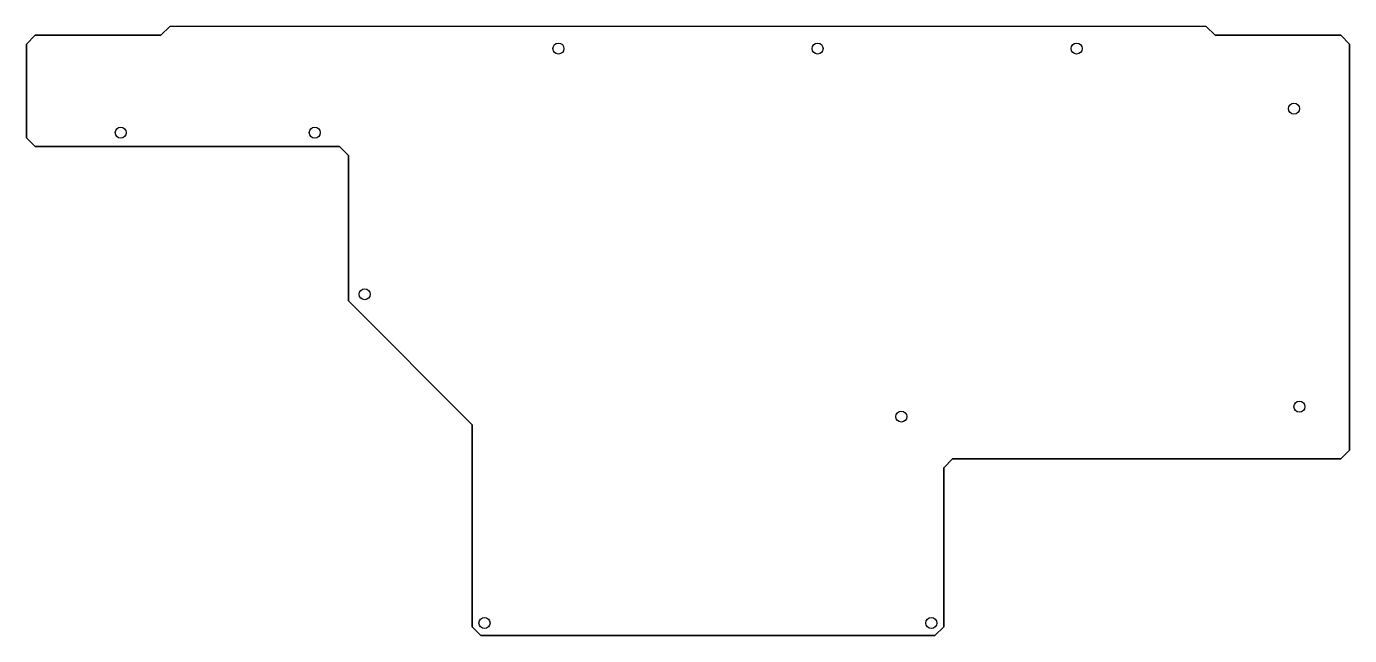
# Model space of a CAD drawing. Header units: millimetres. Extents: x -300 to 0, y -136 to 2.
import ezdxf

# ---------------------------------------------------------------- set-up
doc = ezdxf.new("R2010")
doc.units = ezdxf.units.MM

msp = doc.modelspace()

# ---------------------------------------------------------------- linework, layer by layer
msp.add_line((-32.5, 2), (-267.5, 2))
msp.add_lwpolyline([(-300, -2), (-300, -23.23), (-298, -25.23), (-229, -25.23), (-227, -27.23), (-227, -60.2), (-198.96, -88.24), (-198.96, -134), (-196.96, -136), (-94, -136), (-92, -134), (-92, -98), (-90, -96), (-2, -96), (0, -94), (0, -2), (-2, 0), (-30.5, 0), (-32.5, 2), (-267.5, 2), (-269.5, 0), (-298, 0)], close=True)
msp.add_lwpolyline([(-32.5, 2), (-30.5, 0), (-2, 0), (0, -2), (0, -94), (-2, -96), (-90, -96), (-92, -98), (-92, -134), (-94, -136), (-196.96, -136), (-198.96, -134), (-198.96, -88.24), (-227, -60.2), (-227, -27.23), (-229, -25.23), (-298, -25.23), (-300, -23.23), (-300, -2), (-298, 0), (-269.5, 0), (-267.5, 2)])
for centre in [(-179.37, -3), (-120.62, -3), (-61.88, -3), (-12.61, -16.62), (-278.62, -22.05), (-234.62, -22.05), (-223.3, -58.67), (-11.36, -84.15), (-101.61, -86.39), (-196.14, -133.17), (-94.83, -133.17)]:
    msp.add_circle(centre, 1.25)

doc.saveas('drawing.dxf')
